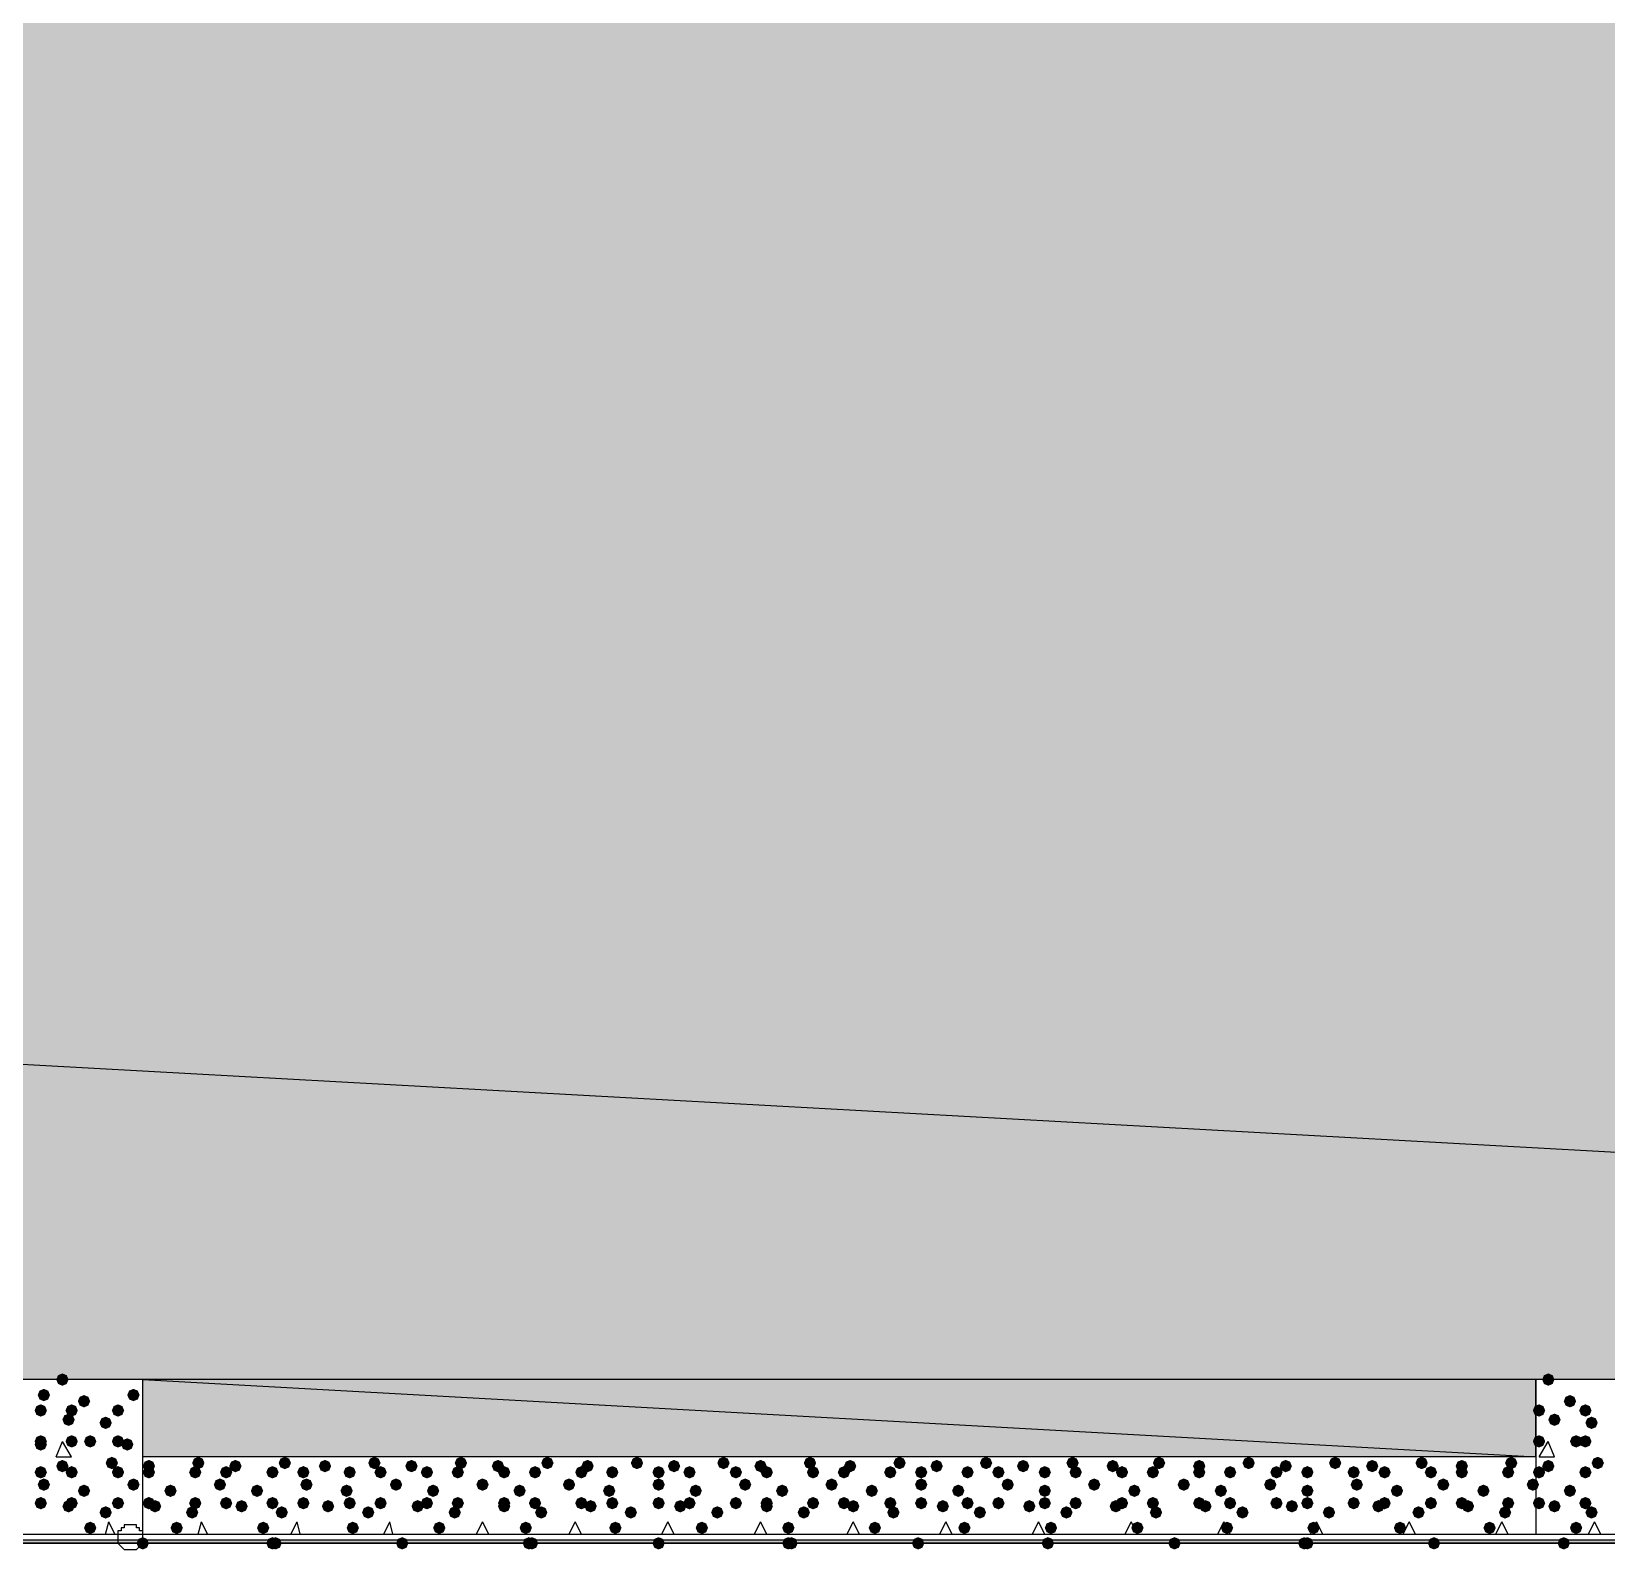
# Model space of a CAD drawing. Header units: millimetres. Extents: x 0 to 420, y 0 to 297.
# Drawn here: x 301.33 to 322.91, y 84.33 to 105.13 of the extents above; entities that cross this region are included whole.
import ezdxf

# ---------------------------------------------------------------- set-up
doc = ezdxf.new("R2010")
doc.units = ezdxf.units.MM
doc.layers.get('0').update_dxf_attribs({"linetype": 'CONTINUOUS'})

msp = doc.modelspace()

# ---------------------------------------------------------------- hatches: boundary and pattern name
at = {"true_color": 0x000008}
h = msp.add_hatch(color=0, dxfattribs=at)
h.paths.add_polyline_path([(379.518333, 105.748667), (33.401, 105.748667), (379.518333, 86.656333)], flags=0)
h.paths.add_polyline_path([(33.401, 105.748667), (379.518333, 86.656333), (33.401, 86.656333)], flags=0)
at = {"true_color": 0x000007}
for points in [[(301.836667, 86.656333), (301.811796, 86.596537), (301.752, 86.571667), (301.692204, 86.596537), (301.667333, 86.656333), (301.692204, 86.716129), (301.752, 86.741), (301.811796, 86.716129)], [(322.199, 86.656333), (322.174129, 86.596537), (322.114333, 86.571667), (322.054537, 86.596537), (322.029667, 86.656333), (322.054537, 86.716129), (322.114333, 86.741), (322.174129, 86.716129)], [(301.582667, 86.444667), (301.557796, 86.384871), (301.498, 86.36), (301.438204, 86.384871), (301.413333, 86.444667), (301.438204, 86.504462), (301.498, 86.529333), (301.557796, 86.504463)], [(302.133, 86.36), (302.108129, 86.300204), (302.048333, 86.275333), (301.988538, 86.300204), (301.963667, 86.36), (301.988537, 86.419796), (302.048333, 86.444667), (302.108129, 86.419796)], [(302.810333, 86.444667), (302.785462, 86.384871), (302.725667, 86.36), (302.665871, 86.384871), (302.641, 86.444667), (302.665871, 86.504462), (302.725667, 86.529333), (302.785462, 86.504463)], [(322.495333, 86.36), (322.470463, 86.300204), (322.410667, 86.275333), (322.350871, 86.300204), (322.326, 86.36), (322.350871, 86.419796), (322.410667, 86.444667), (322.470462, 86.419796)], [(301.540333, 86.233), (301.515463, 86.173204), (301.455667, 86.148333), (301.395871, 86.173204), (301.371, 86.233), (301.395871, 86.292796), (301.455667, 86.317667), (301.515462, 86.292796)], [(301.921333, 86.106), (301.896462, 86.046204), (301.836667, 86.021333), (301.776871, 86.046204), (301.752, 86.106), (301.776871, 86.165796), (301.836667, 86.190667), (301.896462, 86.165796)], [(301.963667, 86.233), (301.938796, 86.173204), (301.879, 86.148333), (301.819204, 86.173204), (301.794333, 86.233), (301.819204, 86.292796), (301.879, 86.317667), (301.938796, 86.292796)], [(302.429333, 86.063667), (302.404462, 86.003871), (302.344667, 85.979), (302.284871, 86.003871), (302.26, 86.063667), (302.284871, 86.123462), (302.344667, 86.148333), (302.404462, 86.123463)], [(302.598667, 86.233), (302.573796, 86.173204), (302.514, 86.148333), (302.454204, 86.173204), (302.429333, 86.233), (302.454204, 86.292796), (302.514, 86.317667), (302.573796, 86.292796)], [(322.072, 86.233), (322.047129, 86.173204), (321.987333, 86.148333), (321.927538, 86.173204), (321.902667, 86.233), (321.927537, 86.292796), (321.987333, 86.317667), (322.047129, 86.292796)], [(322.283667, 86.106), (322.258796, 86.046204), (322.199, 86.021333), (322.139204, 86.046204), (322.114333, 86.106), (322.139204, 86.165796), (322.199, 86.190667), (322.258796, 86.165796)], [(322.707, 86.233), (322.682129, 86.173204), (322.622333, 86.148333), (322.562538, 86.173204), (322.537667, 86.233), (322.562537, 86.292796), (322.622333, 86.317667), (322.682129, 86.292796)], [(322.791667, 86.063667), (322.766796, 86.003871), (322.707, 85.979), (322.647204, 86.003871), (322.622333, 86.063667), (322.647204, 86.123462), (322.707, 86.148333), (322.766796, 86.123463)], [(301.540333, 85.809667), (301.515463, 85.749871), (301.455667, 85.725), (301.395871, 85.749871), (301.371, 85.809667), (301.395871, 85.869462), (301.455667, 85.894333), (301.515462, 85.869463)], [(301.540333, 85.767333), (301.515463, 85.707538), (301.455667, 85.682667), (301.395871, 85.707538), (301.371, 85.767333), (301.395871, 85.827129), (301.455667, 85.852), (301.515462, 85.827129)], [(301.963667, 85.809667), (301.938796, 85.749871), (301.879, 85.725), (301.819204, 85.749871), (301.794333, 85.809667), (301.819204, 85.869462), (301.879, 85.894333), (301.938796, 85.869463)], [(302.217667, 85.809667), (302.192796, 85.749871), (302.133, 85.725), (302.073204, 85.749871), (302.048333, 85.809667), (302.073204, 85.869462), (302.133, 85.894333), (302.192796, 85.869463)], [(302.598667, 85.809667), (302.573796, 85.749871), (302.514, 85.725), (302.454204, 85.749871), (302.429333, 85.809667), (302.454204, 85.869462), (302.514, 85.894333), (302.573796, 85.869463)], [(302.725667, 85.767333), (302.700796, 85.707538), (302.641, 85.682667), (302.581204, 85.707538), (302.556333, 85.767333), (302.581204, 85.827129), (302.641, 85.852), (302.700796, 85.827129)], [(322.072, 85.809667), (322.047129, 85.749871), (321.987333, 85.725), (321.927538, 85.749871), (321.902667, 85.809667), (321.927537, 85.869462), (321.987333, 85.894333), (322.047129, 85.869463)], [(322.58, 85.809667), (322.555129, 85.749871), (322.495333, 85.725), (322.435538, 85.749871), (322.410667, 85.809667), (322.435537, 85.869462), (322.495333, 85.894333), (322.555129, 85.869463)], [(322.707, 85.809667), (322.682129, 85.749871), (322.622333, 85.725), (322.562538, 85.749871), (322.537667, 85.809667), (322.562537, 85.869462), (322.622333, 85.894333), (322.682129, 85.869463)], [(301.540333, 85.386333), (301.515463, 85.326537), (301.455667, 85.301667), (301.395871, 85.326537), (301.371, 85.386333), (301.395871, 85.446129), (301.455667, 85.471), (301.515462, 85.446129)], [(301.836667, 85.471), (301.811796, 85.411204), (301.752, 85.386333), (301.692204, 85.411204), (301.667333, 85.471), (301.692204, 85.530796), (301.752, 85.555667), (301.811796, 85.530796)], [(301.963667, 85.386333), (301.938796, 85.326537), (301.879, 85.301667), (301.819204, 85.326537), (301.794333, 85.386333), (301.819204, 85.446129), (301.879, 85.471), (301.938796, 85.446129)], [(302.514, 85.513333), (302.489129, 85.453537), (302.429333, 85.428667), (302.369537, 85.453537), (302.344667, 85.513333), (302.369537, 85.573129), (302.429333, 85.598), (302.489129, 85.573129)], [(302.598667, 85.386333), (302.573796, 85.326537), (302.514, 85.301667), (302.454204, 85.326537), (302.429333, 85.386333), (302.454204, 85.446129), (302.514, 85.471), (302.573796, 85.446129)], [(322.072, 85.386333), (322.047129, 85.326537), (321.987333, 85.301667), (321.927538, 85.326537), (321.902667, 85.386333), (321.927537, 85.446129), (321.987333, 85.471), (322.047129, 85.446129)], [(322.199, 85.471), (322.174129, 85.411204), (322.114333, 85.386333), (322.054537, 85.411204), (322.029667, 85.471), (322.054537, 85.530796), (322.114333, 85.555667), (322.174129, 85.530796)], [(322.707, 85.386333), (322.682129, 85.326537), (322.622333, 85.301667), (322.562538, 85.326537), (322.537667, 85.386333), (322.562537, 85.446129), (322.622333, 85.471), (322.682129, 85.446129)], [(322.876333, 85.513333), (322.851462, 85.453537), (322.791667, 85.428667), (322.731871, 85.453537), (322.707, 85.513333), (322.731871, 85.573129), (322.791667, 85.598), (322.851462, 85.573129)], [(301.582667, 85.217), (301.557796, 85.157204), (301.498, 85.132333), (301.438204, 85.157204), (301.413333, 85.217), (301.438204, 85.276796), (301.498, 85.301667), (301.557796, 85.276796)], [(302.810333, 85.217), (302.785462, 85.157204), (302.725667, 85.132333), (302.665871, 85.157204), (302.641, 85.217), (302.665871, 85.276796), (302.725667, 85.301667), (302.785462, 85.276796)], [(301.540333, 84.963), (301.515463, 84.903204), (301.455667, 84.878333), (301.395871, 84.903204), (301.371, 84.963), (301.395871, 85.022796), (301.455667, 85.047667), (301.515462, 85.022796)], [(301.963667, 84.963), (301.938796, 84.903204), (301.879, 84.878333), (301.819204, 84.903204), (301.794333, 84.963), (301.819204, 85.022796), (301.879, 85.047667), (301.938796, 85.022796)], [(302.133, 85.132333), (302.108129, 85.072538), (302.048333, 85.047667), (301.988538, 85.072538), (301.963667, 85.132333), (301.988537, 85.192129), (302.048333, 85.217), (302.108129, 85.192129)], [(302.598667, 84.963), (302.573796, 84.903204), (302.514, 84.878333), (302.454204, 84.903204), (302.429333, 84.963), (302.454204, 85.022796), (302.514, 85.047667), (302.573796, 85.022796)], [(322.072, 84.963), (322.047129, 84.903204), (321.987333, 84.878333), (321.927538, 84.903204), (321.902667, 84.963), (321.927537, 85.022796), (321.987333, 85.047667), (322.047129, 85.022796)], [(322.495333, 85.132333), (322.470463, 85.072538), (322.410667, 85.047667), (322.350871, 85.072538), (322.326, 85.132333), (322.350871, 85.192129), (322.410667, 85.217), (322.470462, 85.192129)], [(322.707, 84.963), (322.682129, 84.903204), (322.622333, 84.878333), (322.562538, 84.903204), (322.537667, 84.963), (322.562537, 85.022796), (322.622333, 85.047667), (322.682129, 85.022796)], [(301.921333, 84.920667), (301.896462, 84.860871), (301.836667, 84.836), (301.776871, 84.860871), (301.752, 84.920667), (301.776871, 84.980462), (301.836667, 85.005333), (301.896462, 84.980463)], [(302.429333, 84.836), (302.404462, 84.776204), (302.344667, 84.751333), (302.284871, 84.776204), (302.26, 84.836), (302.284871, 84.895796), (302.344667, 84.920667), (302.404462, 84.895796)], [(322.283667, 84.920667), (322.258796, 84.860871), (322.199, 84.836), (322.139204, 84.860871), (322.114333, 84.920667), (322.139204, 84.980462), (322.199, 85.005333), (322.258796, 84.980463)], [(322.791667, 84.836), (322.766796, 84.776204), (322.707, 84.751333), (322.647204, 84.776204), (322.622333, 84.836), (322.647204, 84.895796), (322.707, 84.920667), (322.766796, 84.895796)], [(302.217667, 84.624333), (302.192796, 84.564537), (302.133, 84.539667), (302.073204, 84.564537), (302.048333, 84.624333), (302.073204, 84.684129), (302.133, 84.709), (302.192796, 84.684129)], [(322.58, 84.624333), (322.555129, 84.564537), (322.495333, 84.539667), (322.435538, 84.564537), (322.410667, 84.624333), (322.435537, 84.684129), (322.495333, 84.709), (322.555129, 84.684129)]]:
    msp.add_hatch(color=0, dxfattribs=at).paths.add_polyline_path(points, flags=0)
at = {"true_color": 0x000008}
h = msp.add_hatch(color=0, dxfattribs=at)
h.paths.add_polyline_path([(321.945, 86.656333), (302.852667, 86.656333), (321.945, 85.598)], flags=0)
h.paths.add_polyline_path([(302.852667, 86.656333), (321.945, 85.598), (302.852667, 85.598)], flags=0)
for points in [[(303.022, 85.471), (302.997129, 85.411204), (302.937333, 85.386333), (302.877538, 85.411204), (302.852667, 85.471), (302.877537, 85.530796), (302.937333, 85.555667), (302.997129, 85.530796)], [(303.022, 85.386333), (302.997129, 85.326537), (302.937333, 85.301667), (302.877538, 85.326537), (302.852667, 85.386333), (302.877537, 85.446129), (302.937333, 85.471), (302.997129, 85.446129)], [(303.657, 85.386333), (303.632129, 85.326537), (303.572333, 85.301667), (303.512538, 85.326537), (303.487667, 85.386333), (303.512537, 85.446129), (303.572333, 85.471), (303.632129, 85.446129)], [(303.699333, 85.513333), (303.674463, 85.453537), (303.614667, 85.428667), (303.554871, 85.453537), (303.53, 85.513333), (303.554871, 85.573129), (303.614667, 85.598), (303.674462, 85.573129)], [(304.080333, 85.386333), (304.055462, 85.326537), (303.995667, 85.301667), (303.935871, 85.326537), (303.911, 85.386333), (303.935871, 85.446129), (303.995667, 85.471), (304.055462, 85.446129)], [(304.207333, 85.471), (304.182462, 85.411204), (304.122667, 85.386333), (304.062871, 85.411204), (304.038, 85.471), (304.062871, 85.530796), (304.122667, 85.555667), (304.182462, 85.530796)], [(304.715333, 85.386333), (304.690462, 85.326537), (304.630667, 85.301667), (304.570871, 85.326537), (304.546, 85.386333), (304.570871, 85.446129), (304.630667, 85.471), (304.690462, 85.446129)], [(304.884667, 85.513333), (304.859796, 85.453537), (304.8, 85.428667), (304.740204, 85.453537), (304.715333, 85.513333), (304.740204, 85.573129), (304.8, 85.598), (304.859796, 85.573129)], [(305.138667, 85.386333), (305.113796, 85.326537), (305.054, 85.301667), (304.994204, 85.326537), (304.969333, 85.386333), (304.994204, 85.446129), (305.054, 85.471), (305.113796, 85.446129)], [(305.435, 85.471), (305.410129, 85.411204), (305.350333, 85.386333), (305.290538, 85.411204), (305.265667, 85.471), (305.290537, 85.530796), (305.350333, 85.555667), (305.410129, 85.530796)], [(305.773667, 85.386333), (305.748796, 85.326537), (305.689, 85.301667), (305.629204, 85.326537), (305.604333, 85.386333), (305.629204, 85.446129), (305.689, 85.471), (305.748796, 85.446129)], [(306.112333, 85.513333), (306.087462, 85.453537), (306.027667, 85.428667), (305.967871, 85.453537), (305.943, 85.513333), (305.967871, 85.573129), (306.027667, 85.598), (306.087462, 85.573129)], [(306.197, 85.386333), (306.172129, 85.326537), (306.112333, 85.301667), (306.052538, 85.326537), (306.027667, 85.386333), (306.052537, 85.446129), (306.112333, 85.471), (306.172129, 85.446129)], [(306.620333, 85.471), (306.595463, 85.411204), (306.535667, 85.386333), (306.475871, 85.411204), (306.451, 85.471), (306.475871, 85.530796), (306.535667, 85.555667), (306.595462, 85.530796)], [(306.832, 85.386333), (306.807129, 85.326537), (306.747333, 85.301667), (306.687538, 85.326537), (306.662667, 85.386333), (306.687537, 85.446129), (306.747333, 85.471), (306.807129, 85.446129)], [(307.255333, 85.386333), (307.230463, 85.326537), (307.170667, 85.301667), (307.110871, 85.326537), (307.086, 85.386333), (307.110871, 85.446129), (307.170667, 85.471), (307.230462, 85.446129)], [(307.297667, 85.513333), (307.272796, 85.453537), (307.213, 85.428667), (307.153204, 85.453537), (307.128333, 85.513333), (307.153204, 85.573129), (307.213, 85.598), (307.272796, 85.573129)], [(307.805667, 85.471), (307.780796, 85.411204), (307.721, 85.386333), (307.661204, 85.411204), (307.636333, 85.471), (307.661204, 85.530796), (307.721, 85.555667), (307.780796, 85.530796)], [(307.890333, 85.386333), (307.865463, 85.326537), (307.805667, 85.301667), (307.745871, 85.326537), (307.721, 85.386333), (307.745871, 85.446129), (307.805667, 85.471), (307.865462, 85.446129)], [(308.313667, 85.386333), (308.288796, 85.326537), (308.229, 85.301667), (308.169204, 85.326537), (308.144333, 85.386333), (308.169204, 85.446129), (308.229, 85.471), (308.288796, 85.446129)], [(308.483, 85.513333), (308.458129, 85.453537), (308.398333, 85.428667), (308.338538, 85.453537), (308.313667, 85.513333), (308.338537, 85.573129), (308.398333, 85.598), (308.458129, 85.573129)], [(308.948667, 85.386333), (308.923796, 85.326537), (308.864, 85.301667), (308.804204, 85.326537), (308.779333, 85.386333), (308.804204, 85.446129), (308.864, 85.471), (308.923796, 85.446129)], [(309.033333, 85.471), (309.008462, 85.411204), (308.948667, 85.386333), (308.888871, 85.411204), (308.864, 85.471), (308.888871, 85.530796), (308.948667, 85.555667), (309.008462, 85.530796)], [(309.372, 85.386333), (309.347129, 85.326537), (309.287333, 85.301667), (309.227538, 85.326537), (309.202667, 85.386333), (309.227537, 85.446129), (309.287333, 85.471), (309.347129, 85.446129)], [(309.710667, 85.513333), (309.685796, 85.453537), (309.626, 85.428667), (309.566204, 85.453537), (309.541333, 85.513333), (309.566204, 85.573129), (309.626, 85.598), (309.685796, 85.573129)], [(310.007, 85.386333), (309.982129, 85.326537), (309.922333, 85.301667), (309.862538, 85.326537), (309.837667, 85.386333), (309.862537, 85.446129), (309.922333, 85.471), (309.982129, 85.446129)], [(310.218667, 85.471), (310.193796, 85.411204), (310.134, 85.386333), (310.074204, 85.411204), (310.049333, 85.471), (310.074204, 85.530796), (310.134, 85.555667), (310.193796, 85.530796)], [(310.430333, 85.386333), (310.405463, 85.326537), (310.345667, 85.301667), (310.285871, 85.326537), (310.261, 85.386333), (310.285871, 85.446129), (310.345667, 85.471), (310.405462, 85.446129)], [(310.896, 85.513333), (310.871129, 85.453537), (310.811333, 85.428667), (310.751537, 85.453537), (310.726667, 85.513333), (310.751537, 85.573129), (310.811333, 85.598), (310.871129, 85.573129)], [(311.065333, 85.386333), (311.040462, 85.326537), (310.980667, 85.301667), (310.920871, 85.326537), (310.896, 85.386333), (310.920871, 85.446129), (310.980667, 85.471), (311.040462, 85.446129)], [(311.404, 85.471), (311.379129, 85.411204), (311.319333, 85.386333), (311.259537, 85.411204), (311.234667, 85.471), (311.259537, 85.530796), (311.319333, 85.555667), (311.379129, 85.530796)], [(311.488667, 85.386333), (311.463796, 85.326537), (311.404, 85.301667), (311.344204, 85.326537), (311.319333, 85.386333), (311.344204, 85.446129), (311.404, 85.471), (311.463796, 85.446129)], [(312.081333, 85.513333), (312.056462, 85.453537), (311.996667, 85.428667), (311.936871, 85.453537), (311.912, 85.513333), (311.936871, 85.573129), (311.996667, 85.598), (312.056462, 85.573129)], [(312.123667, 85.386333), (312.098796, 85.326537), (312.039, 85.301667), (311.979204, 85.326537), (311.954333, 85.386333), (311.979204, 85.446129), (312.039, 85.471), (312.098796, 85.446129)], [(312.547, 85.386333), (312.522129, 85.326537), (312.462333, 85.301667), (312.402537, 85.326537), (312.377667, 85.386333), (312.402537, 85.446129), (312.462333, 85.471), (312.522129, 85.446129)], [(312.631667, 85.471), (312.606796, 85.411204), (312.547, 85.386333), (312.487204, 85.411204), (312.462333, 85.471), (312.487204, 85.530796), (312.547, 85.555667), (312.606796, 85.530796)], [(313.182, 85.386333), (313.157129, 85.326537), (313.097333, 85.301667), (313.037537, 85.326537), (313.012667, 85.386333), (313.037537, 85.446129), (313.097333, 85.471), (313.157129, 85.446129)], [(313.309, 85.513333), (313.284129, 85.453537), (313.224333, 85.428667), (313.164537, 85.453537), (313.139667, 85.513333), (313.164537, 85.573129), (313.224333, 85.598), (313.284129, 85.573129)], [(313.605333, 85.386333), (313.580462, 85.326537), (313.520667, 85.301667), (313.460871, 85.326537), (313.436, 85.386333), (313.460871, 85.446129), (313.520667, 85.471), (313.580462, 85.446129)], [(313.817, 85.471), (313.792129, 85.411204), (313.732333, 85.386333), (313.672537, 85.411204), (313.647667, 85.471), (313.672537, 85.530796), (313.732333, 85.555667), (313.792129, 85.530796)], [(314.240333, 85.386333), (314.215463, 85.326537), (314.155667, 85.301667), (314.095871, 85.326537), (314.071, 85.386333), (314.095871, 85.446129), (314.155667, 85.471), (314.215462, 85.446129)], [(314.494333, 85.513333), (314.469462, 85.453537), (314.409667, 85.428667), (314.349871, 85.453537), (314.325, 85.513333), (314.349871, 85.573129), (314.409667, 85.598), (314.469462, 85.573129)], [(314.663667, 85.386333), (314.638796, 85.326537), (314.579, 85.301667), (314.519204, 85.326537), (314.494333, 85.386333), (314.519204, 85.446129), (314.579, 85.471), (314.638796, 85.446129)], [(315.002333, 85.471), (314.977462, 85.411204), (314.917667, 85.386333), (314.857871, 85.411204), (314.833, 85.471), (314.857871, 85.530796), (314.917667, 85.555667), (314.977462, 85.530796)], [(315.298667, 85.386333), (315.273796, 85.326537), (315.214, 85.301667), (315.154204, 85.326537), (315.129333, 85.386333), (315.154204, 85.446129), (315.214, 85.471), (315.273796, 85.446129)], [(315.679667, 85.513333), (315.654796, 85.453537), (315.595, 85.428667), (315.535204, 85.453537), (315.510333, 85.513333), (315.535204, 85.573129), (315.595, 85.598), (315.654796, 85.573129)], [(315.722, 85.386333), (315.697129, 85.326537), (315.637333, 85.301667), (315.577538, 85.326537), (315.552667, 85.386333), (315.577537, 85.446129), (315.637333, 85.471), (315.697129, 85.446129)], [(316.23, 85.471), (316.205129, 85.411204), (316.145333, 85.386333), (316.085537, 85.411204), (316.060667, 85.471), (316.085537, 85.530796), (316.145333, 85.555667), (316.205129, 85.530796)], [(316.357, 85.386333), (316.332129, 85.326537), (316.272333, 85.301667), (316.212538, 85.326537), (316.187667, 85.386333), (316.212537, 85.446129), (316.272333, 85.471), (316.332129, 85.446129)], [(316.780333, 85.386333), (316.755463, 85.326537), (316.695667, 85.301667), (316.635871, 85.326537), (316.611, 85.386333), (316.635871, 85.446129), (316.695667, 85.471), (316.755462, 85.446129)], [(316.865, 85.513333), (316.840129, 85.453537), (316.780333, 85.428667), (316.720537, 85.453537), (316.695667, 85.513333), (316.720537, 85.573129), (316.780333, 85.598), (316.840129, 85.573129)], [(317.415333, 85.471), (317.390463, 85.411204), (317.330667, 85.386333), (317.270871, 85.411204), (317.246, 85.471), (317.270871, 85.530796), (317.330667, 85.555667), (317.390462, 85.530796)], [(317.415333, 85.386333), (317.390463, 85.326537), (317.330667, 85.301667), (317.270871, 85.326537), (317.246, 85.386333), (317.270871, 85.446129), (317.330667, 85.471), (317.390462, 85.446129)], [(317.838667, 85.386333), (317.813796, 85.326537), (317.754, 85.301667), (317.694204, 85.326537), (317.669333, 85.386333), (317.694204, 85.446129), (317.754, 85.471), (317.813796, 85.446129)], [(318.092667, 85.513333), (318.067796, 85.453537), (318.008, 85.428667), (317.948204, 85.453537), (317.923333, 85.513333), (317.948204, 85.573129), (318.008, 85.598), (318.067796, 85.573129)], [(318.473667, 85.386333), (318.448796, 85.326537), (318.389, 85.301667), (318.329204, 85.326537), (318.304333, 85.386333), (318.329204, 85.446129), (318.389, 85.471), (318.448796, 85.446129)], [(318.600667, 85.471), (318.575796, 85.411204), (318.516, 85.386333), (318.456204, 85.411204), (318.431333, 85.471), (318.456204, 85.530796), (318.516, 85.555667), (318.575796, 85.530796)], [(318.897, 85.386333), (318.872129, 85.326537), (318.812333, 85.301667), (318.752538, 85.326537), (318.727667, 85.386333), (318.752537, 85.446129), (318.812333, 85.471), (318.872129, 85.446129)], [(319.278, 85.513333), (319.253129, 85.453537), (319.193333, 85.428667), (319.133537, 85.453537), (319.108667, 85.513333), (319.133537, 85.573129), (319.193333, 85.598), (319.253129, 85.573129)], [(319.532, 85.386333), (319.507129, 85.326537), (319.447333, 85.301667), (319.387538, 85.326537), (319.362667, 85.386333), (319.387537, 85.446129), (319.447333, 85.471), (319.507129, 85.446129)], [(319.786, 85.471), (319.761129, 85.411204), (319.701333, 85.386333), (319.641538, 85.411204), (319.616667, 85.471), (319.641537, 85.530796), (319.701333, 85.555667), (319.761129, 85.530796)], [(319.955333, 85.386333), (319.930462, 85.326537), (319.870667, 85.301667), (319.810871, 85.326537), (319.786, 85.386333), (319.810871, 85.446129), (319.870667, 85.471), (319.930462, 85.446129)], [(320.463333, 85.513333), (320.438463, 85.453537), (320.378667, 85.428667), (320.318871, 85.453537), (320.294, 85.513333), (320.318871, 85.573129), (320.378667, 85.598), (320.438462, 85.573129)], [(320.590333, 85.386333), (320.565462, 85.326537), (320.505667, 85.301667), (320.445871, 85.326537), (320.421, 85.386333), (320.445871, 85.446129), (320.505667, 85.471), (320.565462, 85.446129)], [(321.013667, 85.471), (320.988796, 85.411204), (320.929, 85.386333), (320.869204, 85.411204), (320.844333, 85.471), (320.869204, 85.530796), (320.929, 85.555667), (320.988796, 85.530796)], [(321.013667, 85.386333), (320.988796, 85.326537), (320.929, 85.301667), (320.869204, 85.326537), (320.844333, 85.386333), (320.869204, 85.446129), (320.929, 85.471), (320.988796, 85.446129)], [(321.648667, 85.386333), (321.623796, 85.326537), (321.564, 85.301667), (321.504204, 85.326537), (321.479333, 85.386333), (321.504204, 85.446129), (321.564, 85.471), (321.623796, 85.446129)], [(321.691, 85.513333), (321.666129, 85.453537), (321.606333, 85.428667), (321.546538, 85.453537), (321.521667, 85.513333), (321.546537, 85.573129), (321.606333, 85.598), (321.666129, 85.573129)], [(303.995667, 85.217), (303.970796, 85.157204), (303.911, 85.132333), (303.851204, 85.157204), (303.826333, 85.217), (303.851204, 85.276796), (303.911, 85.301667), (303.970796, 85.276796)], [(305.181, 85.217), (305.156129, 85.157204), (305.096333, 85.132333), (305.036538, 85.157204), (305.011667, 85.217), (305.036537, 85.276796), (305.096333, 85.301667), (305.156129, 85.276796)], [(306.408667, 85.217), (306.383796, 85.157204), (306.324, 85.132333), (306.264204, 85.157204), (306.239333, 85.217), (306.264204, 85.276796), (306.324, 85.301667), (306.383796, 85.276796)], [(307.594, 85.217), (307.569129, 85.157204), (307.509333, 85.132333), (307.449537, 85.157204), (307.424667, 85.217), (307.449537, 85.276796), (307.509333, 85.301667), (307.569129, 85.276796)], [(308.779333, 85.217), (308.754462, 85.157204), (308.694667, 85.132333), (308.634871, 85.157204), (308.61, 85.217), (308.634871, 85.276796), (308.694667, 85.301667), (308.754462, 85.276796)], [(310.007, 85.217), (309.982129, 85.157204), (309.922333, 85.132333), (309.862538, 85.157204), (309.837667, 85.217), (309.862537, 85.276796), (309.922333, 85.301667), (309.982129, 85.276796)], [(311.192333, 85.217), (311.167462, 85.157204), (311.107667, 85.132333), (311.047871, 85.157204), (311.023, 85.217), (311.047871, 85.276796), (311.107667, 85.301667), (311.167462, 85.276796)], [(312.377667, 85.217), (312.352796, 85.157204), (312.293, 85.132333), (312.233204, 85.157204), (312.208333, 85.217), (312.233204, 85.276796), (312.293, 85.301667), (312.352796, 85.276796)], [(313.605333, 85.217), (313.580462, 85.157204), (313.520667, 85.132333), (313.460871, 85.157204), (313.436, 85.217), (313.460871, 85.276796), (313.520667, 85.301667), (313.580462, 85.276796)], [(314.790667, 85.217), (314.765796, 85.157204), (314.706, 85.132333), (314.646204, 85.157204), (314.621333, 85.217), (314.646204, 85.276796), (314.706, 85.301667), (314.765796, 85.276796)], [(315.976, 85.217), (315.951129, 85.157204), (315.891333, 85.132333), (315.831537, 85.157204), (315.806667, 85.217), (315.831537, 85.276796), (315.891333, 85.301667), (315.951129, 85.276796)], [(317.203667, 85.217), (317.178796, 85.157204), (317.119, 85.132333), (317.059204, 85.157204), (317.034333, 85.217), (317.059204, 85.276796), (317.119, 85.301667), (317.178796, 85.276796)], [(318.389, 85.217), (318.364129, 85.157204), (318.304333, 85.132333), (318.244537, 85.157204), (318.219667, 85.217), (318.244537, 85.276796), (318.304333, 85.301667), (318.364129, 85.276796)], [(319.574333, 85.217), (319.549463, 85.157204), (319.489667, 85.132333), (319.429871, 85.157204), (319.405, 85.217), (319.429871, 85.276796), (319.489667, 85.301667), (319.549462, 85.276796)], [(320.759667, 85.217), (320.734796, 85.157204), (320.675, 85.132333), (320.615204, 85.157204), (320.590333, 85.217), (320.615204, 85.276796), (320.675, 85.301667), (320.734796, 85.276796)], [(321.987333, 85.217), (321.962462, 85.157204), (321.902667, 85.132333), (321.842871, 85.157204), (321.818, 85.217), (321.842871, 85.276796), (321.902667, 85.301667), (321.962462, 85.276796)], [(303.022, 84.963), (302.997129, 84.903204), (302.937333, 84.878333), (302.877538, 84.903204), (302.852667, 84.963), (302.877537, 85.022796), (302.937333, 85.047667), (302.997129, 85.022796)], [(303.318333, 85.132333), (303.293462, 85.072538), (303.233667, 85.047667), (303.173871, 85.072538), (303.149, 85.132333), (303.173871, 85.192129), (303.233667, 85.217), (303.293462, 85.192129)], [(303.657, 84.963), (303.632129, 84.903204), (303.572333, 84.878333), (303.512538, 84.903204), (303.487667, 84.963), (303.512537, 85.022796), (303.572333, 85.047667), (303.632129, 85.022796)], [(304.080333, 84.963), (304.055462, 84.903204), (303.995667, 84.878333), (303.935871, 84.903204), (303.911, 84.963), (303.935871, 85.022796), (303.995667, 85.047667), (304.055462, 85.022796)], [(304.503667, 85.132333), (304.478796, 85.072538), (304.419, 85.047667), (304.359204, 85.072538), (304.334333, 85.132333), (304.359204, 85.192129), (304.419, 85.217), (304.478796, 85.192129)], [(304.715333, 84.963), (304.690462, 84.903204), (304.630667, 84.878333), (304.570871, 84.903204), (304.546, 84.963), (304.570871, 85.022796), (304.630667, 85.047667), (304.690462, 85.022796)], [(305.138667, 84.963), (305.113796, 84.903204), (305.054, 84.878333), (304.994204, 84.903204), (304.969333, 84.963), (304.994204, 85.022796), (305.054, 85.047667), (305.113796, 85.022796)], [(305.731333, 85.132333), (305.706462, 85.072538), (305.646667, 85.047667), (305.586871, 85.072538), (305.562, 85.132333), (305.586871, 85.192129), (305.646667, 85.217), (305.706462, 85.192129)], [(305.773667, 84.963), (305.748796, 84.903204), (305.689, 84.878333), (305.629204, 84.903204), (305.604333, 84.963), (305.629204, 85.022796), (305.689, 85.047667), (305.748796, 85.022796)], [(306.197, 84.963), (306.172129, 84.903204), (306.112333, 84.878333), (306.052538, 84.903204), (306.027667, 84.963), (306.052537, 85.022796), (306.112333, 85.047667), (306.172129, 85.022796)], [(306.832, 84.963), (306.807129, 84.903204), (306.747333, 84.878333), (306.687538, 84.903204), (306.662667, 84.963), (306.687537, 85.022796), (306.747333, 85.047667), (306.807129, 85.022796)], [(306.916667, 85.132333), (306.891796, 85.072538), (306.832, 85.047667), (306.772204, 85.072538), (306.747333, 85.132333), (306.772204, 85.192129), (306.832, 85.217), (306.891796, 85.192129)], [(307.255333, 84.963), (307.230463, 84.903204), (307.170667, 84.878333), (307.110871, 84.903204), (307.086, 84.963), (307.110871, 85.022796), (307.170667, 85.047667), (307.230462, 85.022796)], [(307.890333, 84.963), (307.865463, 84.903204), (307.805667, 84.878333), (307.745871, 84.903204), (307.721, 84.963), (307.745871, 85.022796), (307.805667, 85.047667), (307.865462, 85.022796)], [(308.102, 85.132333), (308.077129, 85.072538), (308.017333, 85.047667), (307.957538, 85.072538), (307.932667, 85.132333), (307.957537, 85.192129), (308.017333, 85.217), (308.077129, 85.192129)], [(308.313667, 84.963), (308.288796, 84.903204), (308.229, 84.878333), (308.169204, 84.903204), (308.144333, 84.963), (308.169204, 85.022796), (308.229, 85.047667), (308.288796, 85.022796)], [(308.948667, 84.963), (308.923796, 84.903204), (308.864, 84.878333), (308.804204, 84.903204), (308.779333, 84.963), (308.804204, 85.022796), (308.864, 85.047667), (308.923796, 85.022796)], [(309.329667, 85.132333), (309.304796, 85.072538), (309.245, 85.047667), (309.185204, 85.072538), (309.160333, 85.132333), (309.185204, 85.192129), (309.245, 85.217), (309.304796, 85.192129)], [(309.372, 84.963), (309.347129, 84.903204), (309.287333, 84.878333), (309.227538, 84.903204), (309.202667, 84.963), (309.227537, 85.022796), (309.287333, 85.047667), (309.347129, 85.022796)], [(310.007, 84.963), (309.982129, 84.903204), (309.922333, 84.878333), (309.862538, 84.903204), (309.837667, 84.963), (309.862537, 85.022796), (309.922333, 85.047667), (309.982129, 85.022796)], [(310.430333, 84.963), (310.405463, 84.903204), (310.345667, 84.878333), (310.285871, 84.903204), (310.261, 84.963), (310.285871, 85.022796), (310.345667, 85.047667), (310.405462, 85.022796)], [(310.515, 85.132333), (310.490129, 85.072538), (310.430333, 85.047667), (310.370538, 85.072538), (310.345667, 85.132333), (310.370537, 85.192129), (310.430333, 85.217), (310.490129, 85.192129)], [(311.065333, 84.963), (311.040462, 84.903204), (310.980667, 84.878333), (310.920871, 84.903204), (310.896, 84.963), (310.920871, 85.022796), (310.980667, 85.047667), (311.040462, 85.022796)], [(311.488667, 84.963), (311.463796, 84.903204), (311.404, 84.878333), (311.344204, 84.903204), (311.319333, 84.963), (311.344204, 85.022796), (311.404, 85.047667), (311.463796, 85.022796)], [(311.700333, 85.132333), (311.675462, 85.072538), (311.615667, 85.047667), (311.555871, 85.072538), (311.531, 85.132333), (311.555871, 85.192129), (311.615667, 85.217), (311.675462, 85.192129)], [(312.123667, 84.963), (312.098796, 84.903204), (312.039, 84.878333), (311.979204, 84.903204), (311.954333, 84.963), (311.979204, 85.022796), (312.039, 85.047667), (312.098796, 85.022796)], [(312.547, 84.963), (312.522129, 84.903204), (312.462333, 84.878333), (312.402537, 84.903204), (312.377667, 84.963), (312.402537, 85.022796), (312.462333, 85.047667), (312.522129, 85.022796)], [(312.928, 85.132333), (312.903129, 85.072538), (312.843333, 85.047667), (312.783537, 85.072538), (312.758667, 85.132333), (312.783537, 85.192129), (312.843333, 85.217), (312.903129, 85.192129)], [(313.182, 84.963), (313.157129, 84.903204), (313.097333, 84.878333), (313.037537, 84.903204), (313.012667, 84.963), (313.037537, 85.022796), (313.097333, 85.047667), (313.157129, 85.022796)], [(313.605333, 84.963), (313.580462, 84.903204), (313.520667, 84.878333), (313.460871, 84.903204), (313.436, 84.963), (313.460871, 85.022796), (313.520667, 85.047667), (313.580462, 85.022796)], [(314.113333, 85.132333), (314.088462, 85.072538), (314.028667, 85.047667), (313.968871, 85.072538), (313.944, 85.132333), (313.968871, 85.192129), (314.028667, 85.217), (314.088462, 85.192129)], [(314.240333, 84.963), (314.215463, 84.903204), (314.155667, 84.878333), (314.095871, 84.903204), (314.071, 84.963), (314.095871, 85.022796), (314.155667, 85.047667), (314.215462, 85.022796)], [(314.663667, 84.963), (314.638796, 84.903204), (314.579, 84.878333), (314.519204, 84.903204), (314.494333, 84.963), (314.519204, 85.022796), (314.579, 85.047667), (314.638796, 85.022796)], [(315.298667, 85.132333), (315.273796, 85.072538), (315.214, 85.047667), (315.154204, 85.072538), (315.129333, 85.132333), (315.154204, 85.192129), (315.214, 85.217), (315.273796, 85.192129)], [(315.298667, 84.963), (315.273796, 84.903204), (315.214, 84.878333), (315.154204, 84.903204), (315.129333, 84.963), (315.154204, 85.022796), (315.214, 85.047667), (315.273796, 85.022796)], [(315.722, 84.963), (315.697129, 84.903204), (315.637333, 84.878333), (315.577538, 84.903204), (315.552667, 84.963), (315.577537, 85.022796), (315.637333, 85.047667), (315.697129, 85.022796)], [(316.357, 84.963), (316.332129, 84.903204), (316.272333, 84.878333), (316.212538, 84.903204), (316.187667, 84.963), (316.212537, 85.022796), (316.272333, 85.047667), (316.332129, 85.022796)], [(316.526333, 85.132333), (316.501463, 85.072538), (316.441667, 85.047667), (316.381871, 85.072538), (316.357, 85.132333), (316.381871, 85.192129), (316.441667, 85.217), (316.501462, 85.192129)], [(316.780333, 84.963), (316.755463, 84.903204), (316.695667, 84.878333), (316.635871, 84.903204), (316.611, 84.963), (316.635871, 85.022796), (316.695667, 85.047667), (316.755462, 85.022796)], [(317.415333, 84.963), (317.390463, 84.903204), (317.330667, 84.878333), (317.270871, 84.903204), (317.246, 84.963), (317.270871, 85.022796), (317.330667, 85.047667), (317.390462, 85.022796)], [(317.711667, 85.132333), (317.686796, 85.072538), (317.627, 85.047667), (317.567204, 85.072538), (317.542333, 85.132333), (317.567204, 85.192129), (317.627, 85.217), (317.686796, 85.192129)], [(317.838667, 84.963), (317.813796, 84.903204), (317.754, 84.878333), (317.694204, 84.903204), (317.669333, 84.963), (317.694204, 85.022796), (317.754, 85.047667), (317.813796, 85.022796)], [(318.473667, 84.963), (318.448796, 84.903204), (318.389, 84.878333), (318.329204, 84.903204), (318.304333, 84.963), (318.329204, 85.022796), (318.389, 85.047667), (318.448796, 85.022796)], [(318.897, 85.132333), (318.872129, 85.072538), (318.812333, 85.047667), (318.752538, 85.072538), (318.727667, 85.132333), (318.752537, 85.192129), (318.812333, 85.217), (318.872129, 85.192129)], [(318.897, 84.963), (318.872129, 84.903204), (318.812333, 84.878333), (318.752538, 84.903204), (318.727667, 84.963), (318.752537, 85.022796), (318.812333, 85.047667), (318.872129, 85.022796)], [(319.532, 84.963), (319.507129, 84.903204), (319.447333, 84.878333), (319.387538, 84.903204), (319.362667, 84.963), (319.387537, 85.022796), (319.447333, 85.047667), (319.507129, 85.022796)], [(319.955333, 84.963), (319.930462, 84.903204), (319.870667, 84.878333), (319.810871, 84.903204), (319.786, 84.963), (319.810871, 85.022796), (319.870667, 85.047667), (319.930462, 85.022796)], [(320.124667, 85.132333), (320.099796, 85.072538), (320.04, 85.047667), (319.980204, 85.072538), (319.955333, 85.132333), (319.980204, 85.192129), (320.04, 85.217), (320.099796, 85.192129)], [(320.590333, 84.963), (320.565462, 84.903204), (320.505667, 84.878333), (320.445871, 84.903204), (320.421, 84.963), (320.445871, 85.022796), (320.505667, 85.047667), (320.565462, 85.022796)], [(321.013667, 84.963), (320.988796, 84.903204), (320.929, 84.878333), (320.869204, 84.903204), (320.844333, 84.963), (320.869204, 85.022796), (320.929, 85.047667), (320.988796, 85.022796)], [(321.31, 85.132333), (321.285129, 85.072538), (321.225333, 85.047667), (321.165538, 85.072538), (321.140667, 85.132333), (321.165537, 85.192129), (321.225333, 85.217), (321.285129, 85.192129)], [(321.648667, 84.963), (321.623796, 84.903204), (321.564, 84.878333), (321.504204, 84.903204), (321.479333, 84.963), (321.504204, 85.022796), (321.564, 85.047667), (321.623796, 85.022796)], [(303.106667, 84.920667), (303.081796, 84.860871), (303.022, 84.836), (302.962204, 84.860871), (302.937333, 84.920667), (302.962204, 84.980462), (303.022, 85.005333), (303.081796, 84.980463)], [(303.614667, 84.836), (303.589796, 84.776204), (303.53, 84.751333), (303.470204, 84.776204), (303.445333, 84.836), (303.470204, 84.895796), (303.53, 84.920667), (303.589796, 84.895796)], [(304.292, 84.920667), (304.267129, 84.860871), (304.207333, 84.836), (304.147538, 84.860871), (304.122667, 84.920667), (304.147537, 84.980462), (304.207333, 85.005333), (304.267129, 84.980463)], [(304.842333, 84.836), (304.817462, 84.776204), (304.757667, 84.751333), (304.697871, 84.776204), (304.673, 84.836), (304.697871, 84.895796), (304.757667, 84.920667), (304.817462, 84.895796)], [(305.477333, 84.920667), (305.452462, 84.860871), (305.392667, 84.836), (305.332871, 84.860871), (305.308, 84.920667), (305.332871, 84.980462), (305.392667, 85.005333), (305.452462, 84.980463)], [(306.027667, 84.836), (306.002796, 84.776204), (305.943, 84.751333), (305.883204, 84.776204), (305.858333, 84.836), (305.883204, 84.895796), (305.943, 84.920667), (306.002796, 84.895796)], [(306.705, 84.920667), (306.680129, 84.860871), (306.620333, 84.836), (306.560538, 84.860871), (306.535667, 84.920667), (306.560537, 84.980462), (306.620333, 85.005333), (306.680129, 84.980463)], [(307.213, 84.836), (307.188129, 84.776204), (307.128333, 84.751333), (307.068537, 84.776204), (307.043667, 84.836), (307.068537, 84.895796), (307.128333, 84.920667), (307.188129, 84.895796)], [(307.890333, 84.920667), (307.865463, 84.860871), (307.805667, 84.836), (307.745871, 84.860871), (307.721, 84.920667), (307.745871, 84.980462), (307.805667, 85.005333), (307.865462, 84.980463)], [(308.398333, 84.836), (308.373462, 84.776204), (308.313667, 84.751333), (308.253871, 84.776204), (308.229, 84.836), (308.253871, 84.895796), (308.313667, 84.920667), (308.373462, 84.895796)], [(309.075667, 84.920667), (309.050796, 84.860871), (308.991, 84.836), (308.931204, 84.860871), (308.906333, 84.920667), (308.931204, 84.980462), (308.991, 85.005333), (309.050796, 84.980463)], [(309.626, 84.836), (309.601129, 84.776204), (309.541333, 84.751333), (309.481537, 84.776204), (309.456667, 84.836), (309.481537, 84.895796), (309.541333, 84.920667), (309.601129, 84.895796)], [(310.303333, 84.920667), (310.278462, 84.860871), (310.218667, 84.836), (310.158871, 84.860871), (310.134, 84.920667), (310.158871, 84.980462), (310.218667, 85.005333), (310.278462, 84.980463)], [(310.811333, 84.836), (310.786462, 84.776204), (310.726667, 84.751333), (310.666871, 84.776204), (310.642, 84.836), (310.666871, 84.895796), (310.726667, 84.920667), (310.786462, 84.895796)], [(311.488667, 84.920667), (311.463796, 84.860871), (311.404, 84.836), (311.344204, 84.860871), (311.319333, 84.920667), (311.344204, 84.980462), (311.404, 85.005333), (311.463796, 84.980463)], [(311.996667, 84.836), (311.971796, 84.776204), (311.912, 84.751333), (311.852204, 84.776204), (311.827333, 84.836), (311.852204, 84.895796), (311.912, 84.920667), (311.971796, 84.895796)], [(312.674, 84.920667), (312.649129, 84.860871), (312.589333, 84.836), (312.529537, 84.860871), (312.504667, 84.920667), (312.529537, 84.980462), (312.589333, 85.005333), (312.649129, 84.980463)], [(313.224333, 84.836), (313.199462, 84.776204), (313.139667, 84.751333), (313.079871, 84.776204), (313.055, 84.836), (313.079871, 84.895796), (313.139667, 84.920667), (313.199462, 84.895796)], [(313.901667, 84.920667), (313.876796, 84.860871), (313.817, 84.836), (313.757204, 84.860871), (313.732333, 84.920667), (313.757204, 84.980462), (313.817, 85.005333), (313.876796, 84.980463)], [(314.409667, 84.836), (314.384796, 84.776204), (314.325, 84.751333), (314.265204, 84.776204), (314.240333, 84.836), (314.265204, 84.895796), (314.325, 84.920667), (314.384796, 84.895796)], [(315.087, 84.920667), (315.062129, 84.860871), (315.002333, 84.836), (314.942538, 84.860871), (314.917667, 84.920667), (314.942537, 84.980462), (315.002333, 85.005333), (315.062129, 84.980463)], [(315.595, 84.836), (315.570129, 84.776204), (315.510333, 84.751333), (315.450538, 84.776204), (315.425667, 84.836), (315.450537, 84.895796), (315.510333, 84.920667), (315.570129, 84.895796)], [(316.272333, 84.920667), (316.247462, 84.860871), (316.187667, 84.836), (316.127871, 84.860871), (316.103, 84.920667), (316.127871, 84.980462), (316.187667, 85.005333), (316.247462, 84.980463)], [(316.822667, 84.836), (316.797796, 84.776204), (316.738, 84.751333), (316.678204, 84.776204), (316.653333, 84.836), (316.678204, 84.895796), (316.738, 84.920667), (316.797796, 84.895796)], [(317.5, 84.920667), (317.475129, 84.860871), (317.415333, 84.836), (317.355537, 84.860871), (317.330667, 84.920667), (317.355537, 84.980462), (317.415333, 85.005333), (317.475129, 84.980463)], [(318.008, 84.836), (317.983129, 84.776204), (317.923333, 84.751333), (317.863538, 84.776204), (317.838667, 84.836), (317.863537, 84.895796), (317.923333, 84.920667), (317.983129, 84.895796)], [(318.685333, 84.920667), (318.660462, 84.860871), (318.600667, 84.836), (318.540871, 84.860871), (318.516, 84.920667), (318.540871, 84.980462), (318.600667, 85.005333), (318.660462, 84.980463)], [(319.193333, 84.836), (319.168462, 84.776204), (319.108667, 84.751333), (319.048871, 84.776204), (319.024, 84.836), (319.048871, 84.895796), (319.108667, 84.920667), (319.168462, 84.895796)], [(319.870667, 84.920667), (319.845796, 84.860871), (319.786, 84.836), (319.726204, 84.860871), (319.701333, 84.920667), (319.726204, 84.980462), (319.786, 85.005333), (319.845796, 84.980463)], [(320.421, 84.836), (320.396129, 84.776204), (320.336333, 84.751333), (320.276538, 84.776204), (320.251667, 84.836), (320.276537, 84.895796), (320.336333, 84.920667), (320.396129, 84.895796)], [(321.098333, 84.920667), (321.073463, 84.860871), (321.013667, 84.836), (320.953871, 84.860871), (320.929, 84.920667), (320.953871, 84.980462), (321.013667, 85.005333), (321.073462, 84.980463)], [(321.606333, 84.836), (321.581462, 84.776204), (321.521667, 84.751333), (321.461871, 84.776204), (321.437, 84.836), (321.461871, 84.895796), (321.521667, 84.920667), (321.581462, 84.895796)], [(303.403, 84.624333), (303.378129, 84.564537), (303.318333, 84.539667), (303.258537, 84.564537), (303.233667, 84.624333), (303.258537, 84.684129), (303.318333, 84.709), (303.378129, 84.684129)], [(304.588333, 84.624333), (304.563463, 84.564537), (304.503667, 84.539667), (304.443871, 84.564537), (304.419, 84.624333), (304.443871, 84.684129), (304.503667, 84.709), (304.563462, 84.684129)], [(305.816, 84.624333), (305.791129, 84.564537), (305.731333, 84.539667), (305.671538, 84.564537), (305.646667, 84.624333), (305.671537, 84.684129), (305.731333, 84.709), (305.791129, 84.684129)], [(307.001333, 84.624333), (306.976462, 84.564537), (306.916667, 84.539667), (306.856871, 84.564537), (306.832, 84.624333), (306.856871, 84.684129), (306.916667, 84.709), (306.976462, 84.684129)], [(308.186667, 84.624333), (308.161796, 84.564537), (308.102, 84.539667), (308.042204, 84.564537), (308.017333, 84.624333), (308.042204, 84.684129), (308.102, 84.709), (308.161796, 84.684129)], [(309.414333, 84.624333), (309.389462, 84.564537), (309.329667, 84.539667), (309.269871, 84.564537), (309.245, 84.624333), (309.269871, 84.684129), (309.329667, 84.709), (309.389462, 84.684129)], [(310.599667, 84.624333), (310.574796, 84.564537), (310.515, 84.539667), (310.455204, 84.564537), (310.430333, 84.624333), (310.455204, 84.684129), (310.515, 84.709), (310.574796, 84.684129)], [(311.785, 84.624333), (311.760129, 84.564537), (311.700333, 84.539667), (311.640538, 84.564537), (311.615667, 84.624333), (311.640537, 84.684129), (311.700333, 84.709), (311.760129, 84.684129)], [(312.970333, 84.624333), (312.945462, 84.564537), (312.885667, 84.539667), (312.825871, 84.564537), (312.801, 84.624333), (312.825871, 84.684129), (312.885667, 84.709), (312.945462, 84.684129)], [(314.198, 84.624333), (314.173129, 84.564537), (314.113333, 84.539667), (314.053538, 84.564537), (314.028667, 84.624333), (314.053537, 84.684129), (314.113333, 84.709), (314.173129, 84.684129)], [(315.383333, 84.624333), (315.358462, 84.564537), (315.298667, 84.539667), (315.238871, 84.564537), (315.214, 84.624333), (315.238871, 84.684129), (315.298667, 84.709), (315.358462, 84.684129)], [(316.568667, 84.624333), (316.543796, 84.564537), (316.484, 84.539667), (316.424204, 84.564537), (316.399333, 84.624333), (316.424204, 84.684129), (316.484, 84.709), (316.543796, 84.684129)], [(317.796333, 84.624333), (317.771462, 84.564537), (317.711667, 84.539667), (317.651871, 84.564537), (317.627, 84.624333), (317.651871, 84.684129), (317.711667, 84.709), (317.771462, 84.684129)], [(318.981667, 84.624333), (318.956796, 84.564537), (318.897, 84.539667), (318.837204, 84.564537), (318.812333, 84.624333), (318.837204, 84.684129), (318.897, 84.709), (318.956796, 84.684129)], [(320.167, 84.624333), (320.142129, 84.564537), (320.082333, 84.539667), (320.022538, 84.564537), (319.997667, 84.624333), (320.022537, 84.684129), (320.082333, 84.709), (320.142129, 84.684129)], [(321.394667, 84.624333), (321.369796, 84.564537), (321.31, 84.539667), (321.250204, 84.564537), (321.225333, 84.624333), (321.250204, 84.684129), (321.31, 84.709), (321.369796, 84.684129)]]:
    msp.add_hatch(color=0, dxfattribs=at).paths.add_polyline_path(points, flags=0)
at = {"true_color": 0x000007}
h = msp.add_hatch(color=0, dxfattribs=at)
h.paths.add_polyline_path([(380.661333, 84.455), (32.215667, 84.455), (380.661333, 84.412667)], flags=0)
h.paths.add_polyline_path([(32.215667, 84.455), (380.661333, 84.412667), (32.215667, 84.412667)], flags=0)
at = {"true_color": 0x0000fe}
for points in [[(302.937333, 84.412667), (302.912462, 84.352871), (302.852667, 84.328), (302.792871, 84.352871), (302.768, 84.412667), (302.792871, 84.472462), (302.852667, 84.497333), (302.912462, 84.472463)], [(302.937333, 84.412667), (302.912462, 84.352871), (302.852667, 84.328), (302.792871, 84.352871), (302.768, 84.412667), (302.792871, 84.472462), (302.852667, 84.497333), (302.912462, 84.472463)], [(304.715333, 84.412667), (304.690462, 84.352871), (304.630667, 84.328), (304.570871, 84.352871), (304.546, 84.412667), (304.570871, 84.472462), (304.630667, 84.497333), (304.690462, 84.472463)], [(304.757667, 84.412667), (304.732796, 84.352871), (304.673, 84.328), (304.613204, 84.352871), (304.588333, 84.412667), (304.613204, 84.472462), (304.673, 84.497333), (304.732796, 84.472463)], [(306.493333, 84.412667), (306.468462, 84.352871), (306.408667, 84.328), (306.348871, 84.352871), (306.324, 84.412667), (306.348871, 84.472462), (306.408667, 84.497333), (306.468462, 84.472463)], [(306.493333, 84.412667), (306.468462, 84.352871), (306.408667, 84.328), (306.348871, 84.352871), (306.324, 84.412667), (306.348871, 84.472462), (306.408667, 84.497333), (306.468462, 84.472463)], [(308.229, 84.412667), (308.204129, 84.352871), (308.144333, 84.328), (308.084538, 84.352871), (308.059667, 84.412667), (308.084537, 84.472462), (308.144333, 84.497333), (308.204129, 84.472463)], [(308.271333, 84.412667), (308.246463, 84.352871), (308.186667, 84.328), (308.126871, 84.352871), (308.102, 84.412667), (308.126871, 84.472462), (308.186667, 84.497333), (308.246462, 84.472463)], [(310.007, 84.412667), (309.982129, 84.352871), (309.922333, 84.328), (309.862538, 84.352871), (309.837667, 84.412667), (309.862537, 84.472462), (309.922333, 84.497333), (309.982129, 84.472463)], [(310.007, 84.412667), (309.982129, 84.352871), (309.922333, 84.328), (309.862538, 84.352871), (309.837667, 84.412667), (309.862537, 84.472462), (309.922333, 84.497333), (309.982129, 84.472463)], [(311.785, 84.412667), (311.760129, 84.352871), (311.700333, 84.328), (311.640538, 84.352871), (311.615667, 84.412667), (311.640537, 84.472462), (311.700333, 84.497333), (311.760129, 84.472463)], [(311.827333, 84.412667), (311.802462, 84.352871), (311.742667, 84.328), (311.682871, 84.352871), (311.658, 84.412667), (311.682871, 84.472462), (311.742667, 84.497333), (311.802462, 84.472463)], [(313.563, 84.412667), (313.538129, 84.352871), (313.478333, 84.328), (313.418537, 84.352871), (313.393667, 84.412667), (313.418537, 84.472462), (313.478333, 84.497333), (313.538129, 84.472463)], [(313.563, 84.412667), (313.538129, 84.352871), (313.478333, 84.328), (313.418537, 84.352871), (313.393667, 84.412667), (313.418537, 84.472462), (313.478333, 84.497333), (313.538129, 84.472463)], [(315.341, 84.412667), (315.316129, 84.352871), (315.256333, 84.328), (315.196537, 84.352871), (315.171667, 84.412667), (315.196537, 84.472462), (315.256333, 84.497333), (315.316129, 84.472463)], [(315.341, 84.412667), (315.316129, 84.352871), (315.256333, 84.328), (315.196537, 84.352871), (315.171667, 84.412667), (315.196537, 84.472462), (315.256333, 84.497333), (315.316129, 84.472463)], [(317.076667, 84.412667), (317.051796, 84.352871), (316.992, 84.328), (316.932204, 84.352871), (316.907333, 84.412667), (316.932204, 84.472462), (316.992, 84.497333), (317.051796, 84.472463)], [(317.076667, 84.412667), (317.051796, 84.352871), (316.992, 84.328), (316.932204, 84.352871), (316.907333, 84.412667), (316.932204, 84.472462), (316.992, 84.497333), (317.051796, 84.472463)], [(318.854667, 84.412667), (318.829796, 84.352871), (318.77, 84.328), (318.710204, 84.352871), (318.685333, 84.412667), (318.710204, 84.472462), (318.77, 84.497333), (318.829796, 84.472463)], [(318.897, 84.412667), (318.872129, 84.352871), (318.812333, 84.328), (318.752538, 84.352871), (318.727667, 84.412667), (318.752537, 84.472462), (318.812333, 84.497333), (318.872129, 84.472463)], [(320.632667, 84.412667), (320.607796, 84.352871), (320.548, 84.328), (320.488204, 84.352871), (320.463333, 84.412667), (320.488204, 84.472462), (320.548, 84.497333), (320.607796, 84.472463)], [(320.632667, 84.412667), (320.607796, 84.352871), (320.548, 84.328), (320.488204, 84.352871), (320.463333, 84.412667), (320.488204, 84.472462), (320.548, 84.497333), (320.607796, 84.472463)], [(322.410667, 84.412667), (322.385796, 84.352871), (322.326, 84.328), (322.266204, 84.352871), (322.241333, 84.412667), (322.266204, 84.472462), (322.326, 84.497333), (322.385796, 84.472463)], [(322.410667, 84.412667), (322.385796, 84.352871), (322.326, 84.328), (322.266204, 84.352871), (322.241333, 84.412667), (322.266204, 84.472462), (322.326, 84.497333), (322.385796, 84.472463)]]:
    msp.add_hatch(color=0, dxfattribs=at).paths.add_polyline_path(points, flags=0)

# ---------------------------------------------------------------- linework, layer by layer
at = {"color": 0, "true_color": 0x000008}
for points in [[(379.518333, 105.748667), (33.401, 105.748667), (379.518333, 86.656333)], [(33.401, 105.748667), (379.518333, 86.656333), (33.401, 86.656333)], [(321.945, 86.656333), (302.852667, 86.656333), (321.945, 85.598)], [(302.852667, 86.656333), (321.945, 85.598), (302.852667, 85.598)]]:
    msp.add_lwpolyline(points, close=True, dxfattribs=at)
at = {"color": 0, "true_color": 0x000007}
for points in [[(300.736, 86.656333), (300.736, 84.539667), (302.852667, 84.539667), (302.852667, 86.656333)], [(321.945, 86.656333), (321.945, 84.539667), (324.061667, 84.539667), (324.061667, 86.656333)], [(302.852667, 84.497333), (302.852667, 84.539667), (302.852667, 84.582), (302.810333, 84.582), (302.810333, 84.624333), (302.768, 84.624333), (302.768, 84.666667), (302.725667, 84.666667), (302.683333, 84.666667), (302.641, 84.666667), (302.598667, 84.666667), (302.598667, 84.624333), (302.556333, 84.624333), (302.556333, 84.582), (302.514, 84.582), (302.514, 84.539667), (302.514, 84.497333), (302.514, 84.455), (302.514, 84.412667), (302.556333, 84.370333), (302.598667, 84.328), (302.641, 84.328), (302.683333, 84.328), (302.725667, 84.328), (302.768, 84.328), (302.810333, 84.370333), (302.852667, 84.412667), (302.852667, 84.455)], [(380.661333, 84.455), (32.215667, 84.455), (380.661333, 84.412667)], [(32.215667, 84.455), (380.661333, 84.412667), (32.215667, 84.412667)]]:
    msp.add_lwpolyline(points, close=True, dxfattribs=at)
for points in [[(301.667333, 85.598), (301.752, 85.809667)], [(301.879, 85.598), (301.752, 85.809667)], [(321.987333, 85.598), (322.114333, 85.809667)], [(322.199, 85.598), (322.114333, 85.809667)], [(301.667333, 85.598), (301.879, 85.598)], [(321.945, 85.598), (302.852667, 85.598)], [(321.987333, 85.598), (322.199, 85.598)], [(302.344667, 84.539667), (302.387, 84.709)], [(302.471667, 84.539667), (302.387, 84.709)], [(322.664667, 84.539667), (322.749333, 84.709)], [(322.834, 84.539667), (322.749333, 84.709)], [(380.746, 84.412667), (32.173333, 84.412667)], [(380.661333, 84.455), (32.215667, 84.455)], [(380.703667, 84.412667), (32.215667, 84.412667), (380.703667, 84.412667), (32.215667, 84.412667)], [(32.215667, 84.412667), (380.703667, 84.412667), (32.215667, 84.412667), (380.703667, 84.412667)], [(380.703667, 84.412667), (32.215667, 84.412667)], [(32.215667, 84.412667), (380.661333, 84.412667), (380.703667, 84.412667)], [(302.852667, 84.539667), (321.945, 84.539667)]]:
    msp.add_lwpolyline(points, dxfattribs=at)
at = {"color": 0, "true_color": 0x000008}
for points in [[(303.614667, 84.539667), (303.657, 84.709)], [(303.741667, 84.539667), (303.657, 84.709)], [(304.884667, 84.539667), (304.969333, 84.709)], [(305.011667, 84.539667), (304.969333, 84.709)], [(306.154667, 84.539667), (306.239333, 84.709)], [(306.281667, 84.539667), (306.239333, 84.709)], [(307.424667, 84.539667), (307.509333, 84.709)], [(307.594, 84.539667), (307.509333, 84.709)], [(308.694667, 84.539667), (308.779333, 84.709)], [(308.864, 84.539667), (308.779333, 84.709)], [(309.964667, 84.539667), (310.049333, 84.709)], [(310.134, 84.539667), (310.049333, 84.709)], [(311.234667, 84.539667), (311.319333, 84.709)], [(311.404, 84.539667), (311.319333, 84.709)], [(312.504667, 84.539667), (312.589333, 84.709)], [(312.674, 84.539667), (312.589333, 84.709)], [(313.774667, 84.539667), (313.859333, 84.709)], [(313.944, 84.539667), (313.859333, 84.709)], [(315.044667, 84.539667), (315.129333, 84.709)], [(315.214, 84.539667), (315.129333, 84.709)], [(316.314667, 84.539667), (316.399333, 84.709)], [(316.484, 84.539667), (316.399333, 84.709)], [(317.584667, 84.539667), (317.669333, 84.709)], [(317.754, 84.539667), (317.669333, 84.709)], [(318.854667, 84.539667), (318.939333, 84.709)], [(319.024, 84.539667), (318.939333, 84.709)], [(320.124667, 84.539667), (320.209333, 84.709)], [(320.294, 84.539667), (320.209333, 84.709)], [(321.394667, 84.539667), (321.479333, 84.709)], [(321.564, 84.539667), (321.479333, 84.709)]]:
    msp.add_lwpolyline(points, dxfattribs=at)

doc.saveas('drawing.dxf')
